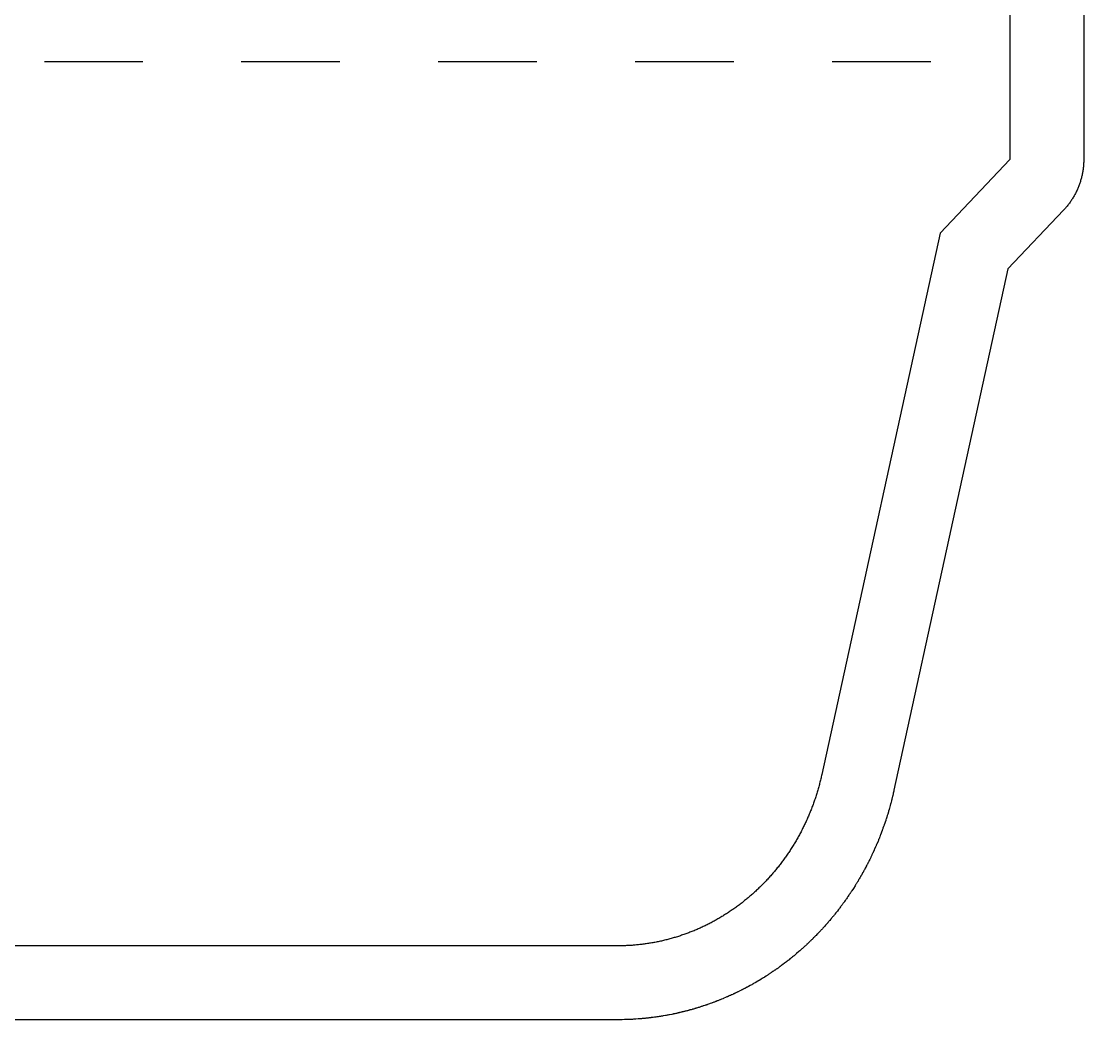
# Model space of a CAD drawing. Extents: x -9 to 1073, y -897 to 0.
# Drawn here: x 943.6 to 1073.1, y -790.4 to -668.8 of the extents above; entities that cross this region are included whole.
import ezdxf

# ---------------------------------------------------------------- set-up
doc = ezdxf.new("R2010")
doc.units = 0
doc.linetypes.add('DASHED', pattern=[24, 12, -12])
for name, color, linetype in [('BLEED', 3, 'CONTINUOUS'), ('CREASE', 5, 'DASHED'), ('CUT', 1, 'CONTINUOUS')]:
    doc.layers.add(name, color=color, linetype=linetype)

msp = doc.modelspace()

# ---------------------------------------------------------------- linework, layer by layer
at = {"layer": 'BLEED'}
for p, q in [((1073.0549, -211.1018), (1073.0549, -685.6387)), ((1073.0434, -686.0938), (1073.0369, -686.2075)), ((1073.0484, -685.98), (1073.0434, -686.0938)), ((1073.052, -685.8662), (1073.0484, -685.98)), ((1073.0542, -685.7525), (1073.052, -685.8662)), ((1073.0549, -685.6387), (1073.0542, -685.7525)), ((1072.8936, -687.3365), (1072.8713, -687.4481)), ((1072.9145, -687.2242), (1072.8936, -687.3365)), ((1072.9332, -687.1118), (1072.9145, -687.2242)), ((1072.9512, -686.9995), (1072.9332, -687.1118)), ((1072.9678, -686.8872), (1072.9512, -686.9995)), ((1072.9829, -686.7742), (1072.9678, -686.8872)), ((1072.9966, -686.6611), (1072.9829, -686.7742)), ((1073.0088, -686.5481), (1072.9966, -686.6611)), ((1073.0196, -686.4343), (1073.0088, -686.5481)), ((1073.029, -686.3213), (1073.0196, -686.4343)), ((1073.0369, -686.2075), (1073.029, -686.3213)), ((1072.535, -688.6534), (1072.4962, -688.7599)), ((1072.5725, -688.5454), (1072.535, -688.6534)), ((1072.6085, -688.4374), (1072.5725, -688.5454)), ((1072.643, -688.3294), (1072.6085, -688.4374)), ((1072.6769, -688.2206), (1072.643, -688.3294)), ((1072.7086, -688.1112), (1072.6769, -688.2206)), ((1072.7395, -688.001), (1072.7086, -688.1112)), ((1072.7683, -687.8916), (1072.7395, -688.001)), ((1072.7964, -687.7807), (1072.7683, -687.8916)), ((1072.8223, -687.6706), (1072.7964, -687.7807)), ((1072.8475, -687.559), (1072.8223, -687.6706)), ((1072.8713, -687.4481), (1072.8475, -687.559)), ((1071.9821, -689.9004), (1071.9274, -690.0005)), ((1072.0354, -689.8003), (1071.9821, -689.9004)), ((1072.0872, -689.6988), (1072.0354, -689.8003)), ((1072.1376, -689.5966), (1072.0872, -689.6988)), ((1072.1873, -689.4943), (1072.1376, -689.5966)), ((1072.2355, -689.3914), (1072.1873, -689.4943)), ((1072.2823, -689.2877), (1072.2355, -689.3914)), ((1072.3277, -689.1833), (1072.2823, -689.2877)), ((1072.3716, -689.0782), (1072.3277, -689.1833)), ((1072.4148, -688.9723), (1072.3716, -689.0782)), ((1072.4558, -688.8665), (1072.4148, -688.9723)), ((1072.4962, -688.7599), (1072.4558, -688.8665)), ((1071.1073, -691.2302), (1071.036, -691.3195)), ((1071.1771, -691.141), (1071.1073, -691.2302)), ((1071.2462, -691.0502), (1071.1771, -691.141)), ((1071.3139, -690.9588), (1071.2462, -691.0502)), ((1071.3809, -690.8666), (1071.3139, -690.9588)), ((1071.4464, -690.7738), (1071.3809, -690.8666)), ((1071.5105, -690.6794), (1071.4464, -690.7738)), ((1071.5738, -690.5851), (1071.5105, -690.6794)), ((1071.6358, -690.4894), (1071.5738, -690.5851)), ((1071.6962, -690.3929), (1071.6358, -690.4894)), ((1071.756, -690.2964), (1071.6962, -690.3929)), ((1071.8143, -690.1985), (1071.756, -690.2964)), ((1071.8712, -690.0998), (1071.8143, -690.1985)), ((1071.9274, -690.0005), (1071.8712, -690.0998)), ((1070.5903, -691.8264), (1063.8086, -698.989)), ((1070.663, -691.7494), (1070.5903, -691.8264)), ((1070.7394, -691.6651), (1070.663, -691.7494)), ((1070.815, -691.5802), (1070.7394, -691.6651)), ((1070.8898, -691.4938), (1070.815, -691.5802)), ((1070.9633, -691.4074), (1070.8898, -691.4938)), ((1071.036, -691.3195), (1070.9633, -691.4074)), ((1063.8086, -698.989), (1049.9299, -762.4793)), ((1049.9299, -762.4793), (1049.9191, -762.5282)), ((1049.6275, -763.753), (1049.5714, -763.9711)), ((1049.6333, -763.7328), (1049.6275, -763.753)), ((1049.652, -763.6594), (1049.6333, -763.7328)), ((1049.665, -763.6068), (1049.6513, -763.6594)), ((1049.6513, -763.6594), (1049.652, -763.6594)), ((1049.6858, -763.5254), (1049.665, -763.6068)), ((1049.7038, -763.4527), (1049.6858, -763.5254)), ((1049.7089, -763.4333), (1049.7038, -763.4527)), ((1049.7269, -763.3598), (1049.7089, -763.4333)), ((1049.7413, -763.2979), (1049.7269, -763.3598)), ((1049.7442, -763.2871), (1049.7413, -763.2979)), ((1049.7622, -763.2137), (1049.7442, -763.2871)), ((1049.7766, -763.1518), (1049.7622, -763.2137)), ((1049.7938, -763.079), (1049.7766, -763.1518)), ((1049.8154, -762.9862), (1049.7938, -763.079)), ((1049.8327, -762.9127), (1049.8154, -762.9862)), ((1049.8514, -762.8314), (1049.8327, -762.9127)), ((1049.9011, -762.611), (1049.8514, -762.8314)), ((1049.9191, -762.5282), (1049.9011, -762.611)), ((1049.2769, -765.0302), (1049.2538, -765.1094)), ((1049.3395, -764.8142), (1049.2769, -765.0302)), ((1049.3467, -764.7912), (1049.3395, -764.8142)), ((1049.3676, -764.7185), (1049.3467, -764.7912)), ((1049.3834, -764.6609), (1049.3676, -764.7185)), ((1049.4238, -764.5169), (1049.3834, -764.6609)), ((1049.4302, -764.4946), (1049.4238, -764.5169)), ((1049.4706, -764.3491), (1049.4302, -764.4946)), ((1049.4864, -764.2908), (1049.4706, -764.3491)), ((1049.5058, -764.2188), (1049.4864, -764.2908)), ((1049.5116, -764.1972), (1049.5058, -764.2188)), ((1049.5505, -764.0518), (1049.5116, -764.1972)), ((1049.5714, -763.9711), (1049.5505, -764.0518)), ((1048.855, -766.3716), (1048.8456, -766.3975)), ((1048.9262, -766.1578), (1048.855, -766.3716)), ((1048.9514, -766.08), (1048.9262, -766.1578)), ((1048.9975, -765.9374), (1048.9514, -766.08)), ((1049.0054, -765.9122), (1048.9975, -765.9374)), ((1049.0206, -765.8654), (1049.0054, -765.9122)), ((1049.0436, -765.7942), (1049.0206, -765.8654)), ((1049.0688, -765.715), (1049.0436, -765.7942)), ((1049.0911, -765.6437), (1049.0688, -765.715)), ((1049.0983, -765.6192), (1049.0911, -765.6437)), ((1049.1134, -765.5717), (1049.0983, -765.6192)), ((1049.1358, -765.5004), (1049.1134, -765.5717)), ((1049.1674, -765.3974), (1049.1358, -765.5004)), ((1049.2538, -765.1094), (1049.1674, -765.3974)), ((1048.3985, -767.6503), (1048.3826, -767.6921)), ((1048.4251, -767.5805), (1048.3985, -767.6503)), ((1048.464, -767.4761), (1048.4251, -767.5805)), ((1048.4798, -767.4336), (1048.464, -767.4761)), ((1048.5058, -767.3638), (1048.4798, -767.4336)), ((1048.5439, -767.2594), (1048.5058, -767.3638)), ((1048.5691, -767.1888), (1048.5439, -767.2594)), ((1048.595, -767.1182), (1048.5691, -767.1888)), ((1048.6706, -766.9066), (1048.595, -767.1182)), ((1048.6973, -766.8295), (1048.6706, -766.9066)), ((1048.7218, -766.759), (1048.6973, -766.8295)), ((1048.7311, -766.7323), (1048.7218, -766.759)), ((1048.7462, -766.6877), (1048.7311, -766.7323)), ((1048.747, -766.687), (1048.7462, -766.6877)), ((1048.7556, -766.661), (1048.747, -766.687)), ((1048.7707, -766.6171), (1048.7556, -766.661)), ((1048.7801, -766.5905), (1048.7707, -766.6171)), ((1048.8046, -766.5192), (1048.7801, -766.5905)), ((1048.8218, -766.4681), (1048.8046, -766.5192)), ((1048.8456, -766.3975), (1048.8218, -766.4681)), ((1047.8966, -768.9096), (1047.8678, -768.978)), ((1047.9096, -768.8786), (1047.8966, -768.9096)), ((1047.996, -768.6713), (1047.9096, -768.8786)), ((1048.027, -768.5971), (1047.996, -768.6713)), ((1048.055, -768.528), (1048.027, -768.5971)), ((1048.0673, -768.4978), (1048.055, -768.528)), ((1048.0831, -768.4582), (1048.0673, -768.4978)), ((1048.1112, -768.389), (1048.0831, -768.4582)), ((1048.153, -768.2846), (1048.1112, -768.389)), ((1048.1695, -768.2429), (1048.153, -768.2846)), ((1048.2084, -768.1457), (1048.1695, -768.2429)), ((1048.2631, -768.006), (1048.2084, -768.1457)), ((1048.2919, -767.9304), (1048.2631, -768.006)), ((1048.3718, -767.7209), (1048.2919, -767.9304)), ((1048.3826, -767.6921), (1048.3718, -767.7209)), ((1047.3307, -770.189), (1047.2832, -770.2906)), ((1047.3638, -770.1178), (1047.3307, -770.189)), ((1047.3948, -770.0501), (1047.3638, -770.1178)), ((1047.4085, -770.0198), (1047.3948, -770.0501)), ((1047.4265, -769.9817), (1047.4085, -770.0198)), ((1047.4574, -769.914), (1047.4265, -769.9817)), ((1047.505, -769.8089), (1047.4574, -769.914)), ((1047.528, -769.757), (1047.505, -769.8089)), ((1047.5662, -769.6728), (1047.528, -769.757)), ((1047.6871, -769.3992), (1047.5662, -769.6728)), ((1047.7188, -769.3265), (1047.6871, -769.3992)), ((1047.7483, -769.2581), (1047.7188, -769.3265)), ((1047.7613, -769.2271), (1047.7483, -769.2581)), ((1047.7778, -769.189), (1047.7613, -769.2271)), ((1047.8074, -769.1206), (1047.7778, -769.189)), ((1047.8203, -769.0896), (1047.8074, -769.1206)), ((1047.8498, -769.0205), (1047.8203, -769.0896)), ((1047.8678, -768.978), (1047.8498, -769.0205)), ((1046.6676, -771.539), (1046.6338, -771.6053)), ((1046.7022, -771.4728), (1046.6676, -771.539)), ((1046.8037, -771.2741), (1046.7022, -771.4728)), ((1046.821, -771.2388), (1046.8037, -771.2741)), ((1046.8548, -771.1718), (1046.821, -771.2388)), ((1046.9225, -771.0365), (1046.8548, -771.1718)), ((1046.9887, -770.9026), (1046.9225, -771.0365)), ((1047.0233, -770.8327), (1046.9887, -770.9026)), ((1047.0557, -770.7658), (1047.0233, -770.8327)), ((1047.1054, -770.6642), (1047.0557, -770.7658)), ((1047.1212, -770.6311), (1047.1054, -770.6642)), ((1047.1536, -770.5642), (1047.1212, -770.6311)), ((1047.2018, -770.4619), (1047.1536, -770.5642)), ((1047.2342, -770.3942), (1047.2018, -770.4619)), ((1047.2515, -770.3575), (1047.2342, -770.3942)), ((1047.2832, -770.2906), (1047.2515, -770.3575)), ((1045.9642, -772.835), (1045.9116, -772.9272)), ((1046.0009, -772.771), (1045.9642, -772.835)), ((1046.0218, -772.7335), (1046.0009, -772.771)), ((1046.0585, -772.6687), (1046.0218, -772.7335)), ((1046.1161, -772.565), (1046.0585, -772.6687)), ((1046.1319, -772.537), (1046.1161, -772.565)), ((1046.1679, -772.4722), (1046.1319, -772.537)), ((1046.1881, -772.4347), (1046.1679, -772.4722)), ((1046.2039, -772.4066), (1046.1881, -772.4347)), ((1046.2399, -772.3418), (1046.2039, -772.4066)), ((1046.2601, -772.3044), (1046.2399, -772.3418)), ((1046.2961, -772.2389), (1046.2601, -772.3044)), ((1046.3328, -772.1719), (1046.2961, -772.2389)), ((1046.4386, -771.9754), (1046.3328, -772.1719)), ((1046.4934, -771.8717), (1046.4386, -771.9754)), ((1046.5092, -771.8414), (1046.4934, -771.8717)), ((1046.5272, -771.8076), (1046.5092, -771.8414)), ((1046.5625, -771.7414), (1046.5272, -771.8076)), ((1046.6338, -771.6053), (1046.5625, -771.7414)), ((1045.1923, -774.1274), (1044.9943, -774.4406)), ((1045.2557, -774.0259), (1045.1923, -774.1274)), ((1045.2946, -773.9626), (1045.2557, -774.0259)), ((1045.2953, -773.9618), (1045.2946, -773.9626)), ((1045.3342, -773.8992), (1045.2953, -773.9618)), ((1045.373, -773.8358), (1045.3342, -773.8992)), ((1045.4112, -773.7725), (1045.373, -773.8358)), ((1045.4501, -773.7091), (1045.4112, -773.7725)), ((1045.489, -773.645), (1045.4501, -773.7091)), ((1045.5271, -773.5817), (1045.489, -773.645)), ((1045.5502, -773.5435), (1045.5271, -773.5817)), ((1045.5653, -773.5176), (1045.5502, -773.5435)), ((1045.6034, -773.4542), (1045.5653, -773.5176)), ((1045.6265, -773.4161), (1045.6034, -773.4542)), ((1045.6646, -773.352), (1045.6265, -773.4161)), ((1045.7028, -773.2872), (1045.6646, -773.352)), ((1045.7777, -773.159), (1045.7028, -773.2872)), ((1045.7993, -773.1209), (1045.7777, -773.159)), ((1045.8151, -773.0942), (1045.7993, -773.1209)), ((1045.8526, -773.0302), (1045.8151, -773.0942)), ((1045.9116, -772.9272), (1045.8526, -773.0302)), ((1044.3708, -775.3824), (1044.3283, -775.4436)), ((1044.4522, -775.2629), (1044.3708, -775.3824)), ((1044.4932, -775.2017), (1044.4522, -775.2629)), ((1044.5213, -775.1592), (1044.4925, -775.2017)), ((1044.4925, -775.2017), (1044.4932, -775.2017)), ((1044.535, -775.1398), (1044.5213, -775.1592)), ((1044.576, -775.0786), (1044.535, -775.1398)), ((1044.6041, -775.0361), (1044.5753, -775.0786)), ((1044.5753, -775.0786), (1044.576, -775.0786)), ((1044.6444, -774.9763), (1044.6041, -775.0361)), ((1044.6854, -774.9144), (1044.6444, -774.9763)), ((1044.7258, -774.8532), (1044.6854, -774.9144)), ((1044.7661, -774.7913), (1044.7258, -774.8532)), ((1044.7668, -774.7906), (1044.7661, -774.7913)), ((1044.8071, -774.7294), (1044.7668, -774.7906)), ((1044.8878, -774.6055), (1044.8071, -774.7294)), ((1044.9137, -774.5659), (1044.8878, -774.6055)), ((1044.9943, -774.4406), (1044.9137, -774.5659)), ((1043.4204, -776.7029), (1043.3362, -776.8145)), ((1043.4226, -776.7), (1043.4204, -776.7029)), ((1043.4672, -776.641), (1043.4226, -776.7)), ((1043.509, -776.5848), (1043.4672, -776.641)), ((1043.5111, -776.5819), (1043.509, -776.5848)), ((1043.5558, -776.5229), (1043.5111, -776.5819)), ((1043.6285, -776.425), (1043.5558, -776.5229)), ((1043.6724, -776.3652), (1043.6285, -776.425)), ((1043.7142, -776.3076), (1043.6724, -776.3652)), ((1043.7156, -776.3054), (1043.7142, -776.3076)), ((1043.7595, -776.2457), (1043.7156, -776.3054)), ((1043.8013, -776.1881), (1043.7595, -776.2457)), ((1043.8877, -776.0686), (1043.8013, -776.1881)), ((1043.9179, -776.0268), (1043.8877, -776.0686)), ((1044.0043, -775.9058), (1043.9179, -776.0268)), ((1044.0173, -775.8878), (1044.0043, -775.9058)), ((1044.0518, -775.8403), (1044.0173, -775.8878)), ((1044.1174, -775.7474), (1044.0518, -775.8403)), ((1044.131, -775.7273), (1044.1174, -775.7474)), ((1044.216, -775.6063), (1044.131, -775.7273)), ((1044.2851, -775.5055), (1044.216, -775.6063)), ((1044.2988, -775.4854), (1044.2851, -775.5055)), ((1044.3276, -775.4436), (1044.2988, -775.4854)), ((1044.3283, -775.4436), (1044.3276, -775.4436)), ((1042.4153, -777.9744), (1042.3685, -778.0313)), ((1042.4196, -777.9694), (1042.4153, -777.9744)), ((1042.4628, -777.9175), (1042.4196, -777.9694)), ((1042.5096, -777.8606), (1042.4628, -777.9175)), ((1042.5528, -777.8081), (1042.5096, -777.8606)), ((1042.5989, -777.7512), (1042.5528, -777.8081)), ((1042.6025, -777.7469), (1042.5989, -777.7512)), ((1042.637, -777.7037), (1042.6025, -777.7469)), ((1042.6838, -777.6461), (1042.637, -777.7037)), ((1042.727, -777.5935), (1042.6838, -777.6461)), ((1042.8653, -777.4207), (1042.727, -777.5935)), ((1042.9416, -777.3235), (1042.8653, -777.4207)), ((1042.9531, -777.3091), (1042.9416, -777.3235)), ((1042.9567, -777.3048), (1042.9531, -777.3091)), ((1043.033, -777.2076), (1042.9567, -777.3048)), ((1043.1691, -777.0326), (1043.033, -777.2076)), ((1043.244, -776.9354), (1043.1691, -777.0326)), ((1043.2562, -776.9189), (1043.244, -776.9354)), ((1043.2584, -776.9167), (1043.2562, -776.9189)), ((1043.2908, -776.8735), (1043.2584, -776.9167)), ((1043.3362, -776.8145), (1043.2908, -776.8735)), ((1041.2575, -779.3042), (1041.2172, -779.3482)), ((1041.3072, -779.2495), (1041.2575, -779.3042)), ((1041.3166, -779.2394), (1041.3072, -779.2495)), ((1041.4008, -779.1473), (1041.3166, -779.2394)), ((1041.4498, -779.0926), (1041.4008, -779.1473)), ((1041.4555, -779.0861), (1041.4498, -779.0926)), ((1041.4994, -779.0378), (1041.4555, -779.0861)), ((1041.5974, -778.9284), (1041.4994, -779.0378)), ((1041.6794, -778.8348), (1041.5974, -778.9284)), ((1041.7277, -778.7794), (1041.6794, -778.8348)), ((1041.7327, -778.7736), (1041.7277, -778.7794)), ((1041.7385, -778.7678), (1041.7327, -778.7736)), ((1041.7867, -778.7131), (1041.7385, -778.7678)), ((1041.8623, -778.626), (1041.7867, -778.7131)), ((1041.8731, -778.613), (1041.8623, -778.626)), ((1041.9696, -778.5022), (1041.8731, -778.613)), ((1042.007, -778.459), (1041.9696, -778.5022)), ((1042.0553, -778.4028), (1042.007, -778.459)), ((1042.0985, -778.3517), (1042.0553, -778.4028)), ((1042.1935, -778.2394), (1042.0985, -778.3517)), ((1042.2302, -778.1962), (1042.1935, -778.2394)), ((1042.2778, -778.1393), (1042.2302, -778.1962)), ((1042.2886, -778.1263), (1042.2778, -778.1393)), ((1042.3685, -778.0313), (1042.2886, -778.1263)), ((1040.04, -780.5693), (1039.9507, -780.6571)), ((1040.0573, -780.552), (1040.04, -780.5693)), ((1040.1444, -780.4663), (1040.0573, -780.552)), ((1040.2402, -780.3706), (1040.1444, -780.4663)), ((1040.292, -780.318), (1040.2402, -780.3706)), ((1040.2999, -780.3101), (1040.292, -780.318)), ((1040.3878, -780.2208), (1040.2999, -780.3101)), ((1040.4389, -780.1682), (1040.3878, -780.2208)), ((1040.4461, -780.161), (1040.4389, -780.1682)), ((1040.5325, -780.0725), (1040.4461, -780.161)), ((1040.5411, -780.0631), (1040.5325, -780.0725)), ((1040.6434, -779.958), (1040.5411, -780.0631)), ((1040.6858, -779.9141), (1040.6434, -779.958)), ((1040.737, -779.8608), (1040.6858, -779.9141)), ((1040.7809, -779.8147), (1040.737, -779.8608)), ((1040.9321, -779.6549), (1040.7809, -779.8147)), ((1040.9731, -779.611), (1040.9321, -779.6549)), ((1041.0235, -779.557), (1040.9731, -779.611)), ((1041.0264, -779.5541), (1041.0235, -779.557)), ((1041.0732, -779.5037), (1041.0264, -779.5541)), ((1041.1236, -779.4497), (1041.0732, -779.5037)), ((1041.1675, -779.4022), (1041.1236, -779.4497)), ((1041.2172, -779.3482), (1041.1675, -779.4022)), ((1038.6655, -781.8574), (1038.5561, -781.9538)), ((1038.7152, -781.8134), (1038.6655, -781.8574)), ((1038.7699, -781.7645), (1038.7152, -781.8134)), ((1038.8138, -781.7242), (1038.7699, -781.7645)), ((1038.8239, -781.7155), (1038.8138, -781.7242)), ((1038.8786, -781.6666), (1038.8239, -781.7155)), ((1038.9226, -781.6262), (1038.8786, -781.6666)), ((1038.9766, -781.5773), (1038.9226, -781.6262)), ((1039.0248, -781.5334), (1038.9766, -781.5773)), ((1039.0788, -781.4837), (1039.0248, -781.5334)), ((1039.0846, -781.4786), (1039.0788, -781.4837)), ((1039.1328, -781.4347), (1039.0846, -781.4786)), ((1039.1868, -781.385), (1039.1328, -781.4347)), ((1039.2782, -781.3001), (1039.1868, -781.385)), ((1039.3315, -781.2497), (1039.2782, -781.3001)), ((1039.338, -781.2439), (1039.3315, -781.2497)), ((1039.3474, -781.2353), (1039.338, -781.2439)), ((1039.4388, -781.1503), (1039.3474, -781.2353)), ((1039.4921, -781.0999), (1039.4388, -781.1503)), ((1039.5367, -781.0574), (1039.4921, -781.0999)), ((1039.5893, -781.007), (1039.5367, -781.0574)), ((1039.5907, -781.0056), (1039.5893, -781.007)), ((1039.6426, -780.9559), (1039.5907, -781.0056)), ((1039.6951, -780.9055), (1039.6426, -780.9559)), ((1039.7405, -780.8616), (1039.6951, -780.9055)), ((1039.7491, -780.853), (1039.7405, -780.8616)), ((1039.8024, -780.8018), (1039.7491, -780.853)), ((1039.891, -780.7154), (1039.8024, -780.8018)), ((1039.8982, -780.7082), (1039.891, -780.7154)), ((1039.9507, -780.6571), (1039.8982, -780.7082)), ((1037.0722, -783.1879), (1037.0362, -783.2167)), ((1037.1506, -783.1267), (1037.0722, -783.1879)), ((1037.2644, -783.036), (1037.1506, -783.1267)), ((1037.2788, -783.0245), (1037.2644, -783.036)), ((1037.3306, -782.9834), (1037.2788, -783.0245)), ((1037.4192, -782.9114), (1037.3306, -782.9834)), ((1037.4322, -782.9014), (1037.4192, -782.9114)), ((1037.5459, -782.8092), (1037.4322, -782.9014)), ((1037.5891, -782.7732), (1037.5459, -782.8092)), ((1037.7014, -782.681), (1037.5891, -782.7732)), ((1037.754, -782.6378), (1037.7014, -782.681)), ((1037.9786, -782.4506), (1037.754, -782.6378)), ((1038.0744, -782.37), (1037.9786, -782.4506)), ((1038.3516, -782.1324), (1038.0744, -782.37)), ((1038.4459, -782.0503), (1038.3516, -782.1324)), ((1038.5006, -782.0021), (1038.4459, -782.0503)), ((1038.5122, -781.992), (1038.5006, -782.0021)), ((1038.5561, -781.9538), (1038.5122, -781.992)), ((1035.3463, -784.4602), (1035.2866, -784.5012)), ((1035.4068, -784.4184), (1035.3463, -784.4602)), ((1035.4486, -784.3896), (1035.4068, -784.4184)), ((1035.5076, -784.3486), (1035.4486, -784.3896)), ((1035.5256, -784.3356), (1035.5076, -784.3486)), ((1035.5854, -784.2938), (1035.5256, -784.3356)), ((1035.6444, -784.2521), (1035.5854, -784.2938)), ((1035.6869, -784.2218), (1035.6444, -784.2521)), ((1035.7459, -784.1801), (1035.6869, -784.2218)), ((1035.8057, -784.1383), (1035.7459, -784.1801)), ((1035.9828, -784.0109), (1035.8057, -784.1383)), ((1036.0404, -783.9684), (1035.9828, -784.0109)), ((1036.0843, -783.9367), (1036.0404, -783.9684)), ((1036.1426, -783.8942), (1036.0843, -783.9367)), ((1036.2002, -783.851), (1036.1426, -783.8942)), ((1036.2161, -783.8395), (1036.2002, -783.851)), ((1036.2751, -783.7963), (1036.2161, -783.8395)), ((1036.3752, -783.7222), (1036.2751, -783.7963)), ((1036.4335, -783.6782), (1036.3752, -783.7222)), ((1036.4342, -783.6775), (1036.4335, -783.6782)), ((1036.5343, -783.6026), (1036.4342, -783.6775)), ((1036.5494, -783.5911), (1036.5343, -783.6026)), ((1036.6078, -783.5472), (1036.5494, -783.5911)), ((1036.7064, -783.4716), (1036.6078, -783.5472)), ((1036.7237, -783.4586), (1036.7064, -783.4716)), ((1036.8223, -783.383), (1036.7237, -783.4586)), ((1036.9375, -783.2938), (1036.8223, -783.383)), ((1037.0362, -783.2167), (1036.9375, -783.2938)), ((1033.2756, -785.7821), (1033.0877, -785.8922)), ((1033.3152, -785.759), (1033.2756, -785.7821)), ((1033.3771, -785.7223), (1033.3152, -785.759)), ((1033.4002, -785.7086), (1033.3771, -785.7223)), ((1033.506, -785.646), (1033.4002, -785.7086)), ((1033.6918, -785.5337), (1033.506, -785.646)), ((1033.7566, -785.4934), (1033.6918, -785.5337)), ((1033.8804, -785.417), (1033.7566, -785.4934)), ((1033.9207, -785.3926), (1033.8804, -785.417)), ((1033.9819, -785.3544), (1033.9207, -785.3926)), ((1034.0035, -785.3407), (1033.9819, -785.3544)), ((1034.0438, -785.3162), (1034.0035, -785.3407)), ((1034.105, -785.2781), (1034.0438, -785.3162)), ((1034.1691, -785.2378), (1034.105, -785.2781)), ((1034.3527, -785.1211), (1034.1691, -785.2378)), ((1034.4161, -785.0808), (1034.3527, -785.1211)), ((1034.4773, -785.0412), (1034.4161, -785.0808)), ((1034.5176, -785.0146), (1034.4773, -785.0412)), ((1034.5378, -785.0016), (1034.5176, -785.0146)), ((1034.599, -784.962), (1034.5378, -785.0016)), ((1034.6393, -784.9354), (1034.599, -784.962)), ((1034.6998, -784.8958), (1034.6393, -784.9354)), ((1034.7624, -784.8547), (1034.6998, -784.8958)), ((1034.8229, -784.8144), (1034.7624, -784.8547)), ((1034.8834, -784.7748), (1034.8229, -784.8144)), ((1034.9438, -784.7345), (1034.8834, -784.7748)), ((1035.0036, -784.6934), (1034.9438, -784.7345)), ((1035.0641, -784.6531), (1035.0036, -784.6934)), ((1035.1663, -784.5833), (1035.0641, -784.6531)), ((1035.185, -784.5703), (1035.1663, -784.5833)), ((1035.2455, -784.5293), (1035.185, -784.5703)), ((1035.2866, -784.5012), (1035.2455, -784.5293)), ((1030.8946, -787.0608), (1030.8218, -787.0961)), ((1030.9594, -787.0291), (1030.8946, -787.0608)), ((1031.0242, -786.9967), (1030.9594, -787.0291)), ((1031.089, -786.965), (1031.0242, -786.9967)), ((1031.2618, -786.8786), (1031.089, -786.965)), ((1031.3258, -786.8462), (1031.2618, -786.8786)), ((1031.3906, -786.8138), (1031.3258, -786.8462)), ((1031.4547, -786.7814), (1031.3906, -786.8138)), ((1031.49, -786.7634), (1031.4547, -786.7814)), ((1031.5548, -786.7303), (1031.49, -786.7634)), ((1031.5908, -786.7116), (1031.5548, -786.7303)), ((1031.6549, -786.6785), (1031.5908, -786.7116)), ((1031.7254, -786.6418), (1031.6549, -786.6785)), ((1031.7564, -786.6252), (1031.7254, -786.6418)), ((1031.8198, -786.5928), (1031.7564, -786.6259)), ((1031.7564, -786.6259), (1031.7564, -786.6252)), ((1031.8529, -786.5748), (1031.8198, -786.5928)), ((1031.981, -786.5071), (1031.8529, -786.5748)), ((1032.0185, -786.4877), (1031.981, -786.5071)), ((1032.0818, -786.4538), (1032.0185, -786.4877)), ((1032.1142, -786.4366), (1032.0818, -786.4538)), ((1032.1783, -786.402), (1032.1142, -786.4366)), ((1032.2158, -786.3818), (1032.1783, -786.402)), ((1032.4058, -786.2782), (1032.2158, -786.3818)), ((1032.4742, -786.24), (1032.4058, -786.2782)), ((1032.601, -786.1694), (1032.4742, -786.24)), ((1032.6391, -786.1478), (1032.601, -786.1694)), ((1032.7018, -786.1126), (1032.6391, -786.1478)), ((1032.7313, -786.096), (1032.7018, -786.1126)), ((1032.7946, -786.06), (1032.7313, -786.096)), ((1032.8278, -786.0413), (1032.7946, -786.06)), ((1032.8962, -786.0031), (1032.8278, -786.0413)), ((1033.0214, -785.9311), (1032.8962, -786.0031)), ((1033.0877, -785.8922), (1033.0214, -785.9311)), ((1027.8418, -788.3647), (1027.7935, -788.3827)), ((1027.8871, -788.3482), (1027.8418, -788.3647)), ((1027.9685, -788.3179), (1027.8871, -788.3482)), ((1028.0628, -788.2819), (1027.9685, -788.3179)), ((1028.1298, -788.2567), (1028.0628, -788.2819)), ((1028.1787, -788.238), (1028.1298, -788.2567)), ((1028.2464, -788.2121), (1028.1787, -788.238)), ((1028.2759, -788.2006), (1028.2464, -788.2121)), ((1028.4098, -788.1487), (1028.2759, -788.2006)), ((1028.4883, -788.1185), (1028.4098, -788.1487)), ((1028.6222, -788.0652), (1028.4883, -788.1185)), ((1028.6532, -788.0522), (1028.6222, -788.0652)), ((1028.7194, -788.0256), (1028.6532, -788.0522)), ((1028.7554, -788.0112), (1028.7194, -788.0256)), ((1028.8224, -787.9846), (1028.7554, -788.0112)), ((1028.9311, -787.9399), (1028.8224, -787.9846)), ((1029.0636, -787.8852), (1028.9311, -787.9399)), ((1029.1752, -787.8384), (1029.0636, -787.8852)), ((1029.2076, -787.8254), (1029.1752, -787.8384)), ((1029.4063, -787.7412), (1029.2076, -787.8254)), ((1029.4819, -787.7081), (1029.4063, -787.7412)), ((1029.5813, -787.6649), (1029.4819, -787.7081)), ((1029.6468, -787.6361), (1029.5813, -787.6649)), ((1029.7462, -787.5929), (1029.6468, -787.6361)), ((1029.8549, -787.5454), (1029.7462, -787.5929)), ((1029.9521, -787.5014), (1029.8549, -787.5454)), ((1030.0183, -787.4719), (1029.9521, -787.5014)), ((1030.1177, -787.4266), (1030.0183, -787.4719)), ((1030.1832, -787.397), (1030.1177, -787.4266)), ((1030.2919, -787.3466), (1030.1832, -787.397)), ((1030.3567, -787.3164), (1030.2919, -787.3466)), ((1030.3956, -787.2984), (1030.3567, -787.3164)), ((1030.4611, -787.2674), (1030.3956, -787.2984)), ((1030.5619, -787.2206), (1030.4611, -787.2674)), ((1030.6267, -787.1897), (1030.5619, -787.2206)), ((1030.657, -787.1753), (1030.6267, -787.1897)), ((1030.765, -787.1234), (1030.657, -787.1753)), ((1030.7815, -787.1155), (1030.765, -787.1234)), ((1030.8218, -787.0961), (1030.7815, -787.1155)), ((1023.4289, -789.6614), (1023.3619, -789.6766)), ((1023.4325, -789.6607), (1023.4289, -789.6614)), ((1023.5023, -789.6456), (1023.4325, -789.6607)), ((1023.5887, -789.6262), (1023.5023, -789.6456)), ((1023.6586, -789.6103), (1023.5887, -789.6262)), ((1023.7442, -789.5909), (1023.6586, -789.6103)), ((1023.8141, -789.5743), (1023.7442, -789.5909)), ((1023.817, -789.5736), (1023.8141, -789.5743)), ((1023.8832, -789.5585), (1023.817, -789.5736)), ((1024.0229, -789.5254), (1023.8832, -789.5585)), ((1024.1078, -789.5045), (1024.0229, -789.5254)), ((1024.1374, -789.4973), (1024.1078, -789.5045)), ((1024.182, -789.4865), (1024.1374, -789.4973)), ((1024.2468, -789.4706), (1024.182, -789.4865)), ((1024.3166, -789.4534), (1024.2468, -789.4706)), ((1024.4232, -789.4267), (1024.3166, -789.4534)), ((1024.475, -789.413), (1024.4232, -789.4267)), ((1024.5622, -789.3914), (1024.475, -789.413)), ((1024.7004, -789.3554), (1024.5622, -789.3914)), ((1024.7623, -789.3389), (1024.7004, -789.3554)), ((1024.7702, -789.3367), (1024.7623, -789.3389)), ((1024.8394, -789.3187), (1024.7702, -789.3367)), ((1024.9243, -789.2957), (1024.8394, -789.3187)), ((1024.9934, -789.277), (1024.9243, -789.2957)), ((1025.077, -789.2539), (1024.9934, -789.277)), ((1025.1058, -789.246), (1025.077, -789.2539)), ((1025.1317, -789.2388), (1025.1058, -789.246)), ((1025.2152, -789.2158), (1025.1317, -789.2388)), ((1025.3534, -789.1769), (1025.2152, -789.2158)), ((1025.3772, -789.1704), (1025.3534, -789.1769)), ((1025.4456, -789.151), (1025.3772, -789.1704)), ((1025.5054, -789.1337), (1025.4456, -789.151)), ((1025.6436, -789.0934), (1025.5054, -789.1337)), ((1025.6681, -789.0862), (1025.6436, -789.0934)), ((1025.7365, -789.066), (1025.6681, -789.0862)), ((1025.7948, -789.0487), (1025.7365, -789.066)), ((1025.8639, -789.0278), (1025.7948, -789.0487)), ((1025.8891, -789.0199), (1025.8639, -789.0278)), ((1026.0007, -788.9861), (1025.8891, -789.0199)), ((1026.0698, -788.9652), (1026.0007, -788.9861)), ((1026.1771, -788.9321), (1026.0698, -788.9652)), ((1026.4507, -788.8457), (1026.1771, -788.9321)), ((1026.5328, -788.819), (1026.4507, -788.8457)), ((1026.6012, -788.7967), (1026.5328, -788.819)), ((1026.6278, -788.7881), (1026.6012, -788.7967)), ((1026.6955, -788.7658), (1026.6278, -788.7881)), ((1026.8856, -788.7024), (1026.6955, -788.7658)), ((1026.954, -788.6794), (1026.8856, -788.7024)), ((1026.9814, -788.67), (1026.954, -788.6794)), ((1027.049, -788.647), (1026.9814, -788.67)), ((1027.1023, -788.629), (1027.049, -788.647)), ((1027.1707, -788.6052), (1027.1023, -788.629)), ((1027.1988, -788.5951), (1027.1707, -788.6052)), ((1027.4695, -788.5001), (1027.1988, -788.5951)), ((1027.5494, -788.472), (1027.4695, -788.5001)), ((1027.6848, -788.423), (1027.5494, -788.472)), ((1027.7935, -788.3827), (1027.6848, -788.423)), ((1016.28, -790.4412), (908.1497, -790.4412)), ((1016.3707, -790.4405), (1016.28, -790.4412)), ((1016.4226, -790.4405), (1016.3707, -790.4405)), ((1016.5133, -790.4398), (1016.4226, -790.4405)), ((1016.7271, -790.4376), (1016.5133, -790.4398)), ((1016.8186, -790.4362), (1016.7271, -790.4376)), ((1017.1037, -790.4304), (1016.8186, -790.4362)), ((1017.1922, -790.4282), (1017.1037, -790.4304)), ((1017.2642, -790.4261), (1017.1922, -790.4282)), ((1017.2671, -790.4261), (1017.2642, -790.4261)), ((1017.4097, -790.4218), (1017.2671, -790.4261)), ((1017.5004, -790.4189), (1017.4097, -790.4218)), ((1017.7142, -790.4102), (1017.5004, -790.4189)), ((1017.805, -790.4059), (1017.7142, -790.4102)), ((1017.8762, -790.4023), (1017.805, -790.4059)), ((1017.9432, -790.3987), (1017.8762, -790.4023)), ((1017.9482, -790.3987), (1017.9432, -790.3987)), ((1018.0908, -790.3915), (1017.9482, -790.3987)), ((1018.1808, -790.3865), (1018.0908, -790.3915)), ((1018.3946, -790.3735), (1018.1808, -790.3865)), ((1018.4854, -790.3678), (1018.3946, -790.3735)), ((1018.7705, -790.3476), (1018.4854, -790.3678)), ((1018.8605, -790.3404), (1018.7705, -790.3476)), ((1019.003, -790.3289), (1018.8605, -790.3404)), ((1019.101, -790.321), (1019.003, -790.3289)), ((1019.1694, -790.3145), (1019.101, -790.321)), ((1019.2349, -790.3094), (1019.1694, -790.3145)), ((1019.3774, -790.2965), (1019.2349, -790.3094)), ((1019.4667, -790.2878), (1019.3774, -790.2965)), ((1019.6093, -790.2734), (1019.4667, -790.2878)), ((1019.6186, -790.272), (1019.6093, -790.2734)), ((1019.6798, -790.2655), (1019.6186, -790.272)), ((1019.7511, -790.259), (1019.6798, -790.2662)), ((1019.6798, -790.2662), (1019.6798, -790.2655)), ((1019.8404, -790.2497), (1019.7511, -790.259)), ((1019.9117, -790.2418), (1019.8404, -790.2497)), ((1019.9218, -790.2403), (1019.9117, -790.2418)), ((1019.9822, -790.2338), (1019.9218, -790.2403)), ((1020.0535, -790.2259), (1019.9822, -790.2338)), ((1020.1428, -790.2151), (1020.0535, -790.2259)), ((1020.2141, -790.2065), (1020.1428, -790.2151)), ((1020.2249, -790.205), (1020.2141, -790.2065)), ((1020.2846, -790.1978), (1020.2249, -790.205)), ((1020.3559, -790.1892), (1020.2846, -790.1978)), ((1020.3667, -790.1878), (1020.3559, -790.1892)), ((1020.4373, -790.1791), (1020.3667, -790.1878)), ((1020.515, -790.1698), (1020.4373, -790.1791)), ((1020.5863, -790.1604), (1020.515, -790.1698)), ((1020.5986, -790.1582), (1020.5863, -790.1604)), ((1020.7397, -790.1395), (1020.5986, -790.1582)), ((1020.816, -790.1294), (1020.7397, -790.1395)), ((1020.8873, -790.1194), (1020.816, -790.1294)), ((1020.9002, -790.1172), (1020.8873, -790.1194)), ((1021.0284, -790.0992), (1020.9002, -790.1172)), ((1021.0997, -790.0891), (1021.0284, -790.0992)), ((1021.2012, -790.074), (1021.0997, -790.0891)), ((1021.3423, -790.0524), (1021.2012, -790.074)), ((1021.4309, -790.0387), (1021.3423, -790.0524)), ((1021.4971, -790.0279), (1021.4309, -790.0387)), ((1021.572, -790.0164), (1021.4971, -790.0279)), ((1021.7131, -789.9934), (1021.572, -790.0164)), ((1021.801, -789.9782), (1021.7131, -789.9934)), ((1022.0832, -789.9293), (1021.801, -789.9782)), ((1022.171, -789.9134), (1022.0832, -789.9293)), ((1022.3122, -789.8875), (1022.171, -789.9134)), ((1022.3287, -789.8846), (1022.3122, -789.8875)), ((1022.3986, -789.8717), (1022.3287, -789.8846)), ((1022.485, -789.8551), (1022.3986, -789.8717)), ((1022.5231, -789.8479), (1022.485, -789.8551)), ((1022.603, -789.8328), (1022.5231, -789.8479)), ((1022.855, -789.7824), (1022.603, -789.8328)), ((1022.9774, -789.7572), (1022.855, -789.7824)), ((1023.048, -789.7435), (1022.9774, -789.7579)), ((1022.9774, -789.7579), (1022.9774, -789.7572)), ((1023.0653, -789.7392), (1023.048, -789.7435)), ((1023.1351, -789.7248), (1023.0653, -789.7392)), ((1023.2222, -789.7068), (1023.1351, -789.7248)), ((1023.3619, -789.6766), (1023.2222, -789.7068))]:
    msp.add_line(p, q, dxfattribs=at)
at = {"layer": 'CREASE'}
msp.add_line((898.4134, -673.7244), (1064.0551, -673.7244), dxfattribs=at)
at = {"layer": 'CUT'}
for p, q in [((1064.0549, -211.1018), (1064.0549, -685.6387)), ((1064.0549, -685.6387), (1055.551, -694.62)), ((1064.0549, -685.6387), (1064.0549, -685.6387)), ((1055.551, -694.62), (1041.1373, -760.5576)), ((1055.551, -694.62), (1055.551, -694.62)), ((1041.0115, -761.1079), (1040.9783, -761.2449)), ((1041.0441, -760.9706), (1041.0115, -761.1079)), ((1041.0759, -760.8331), (1041.0441, -760.9706)), ((1041.1069, -760.6955), (1041.0759, -760.8331)), ((1041.1373, -760.5576), (1041.1069, -760.6955)), ((1041.1373, -760.5576), (1041.1373, -760.5576)), ((1040.6492, -762.4693), (1040.6092, -762.6044)), ((1040.6885, -762.3341), (1040.6492, -762.4693)), ((1040.7271, -762.1987), (1040.6885, -762.3341)), ((1040.7651, -762.063), (1040.7271, -762.1987)), ((1040.8023, -761.9272), (1040.7651, -762.063)), ((1040.8387, -761.7911), (1040.8023, -761.9272)), ((1040.8745, -761.6549), (1040.8387, -761.7911)), ((1040.9098, -761.5184), (1040.8745, -761.6549)), ((1040.8745, -761.6549), (1040.8745, -761.6549)), ((1040.9444, -761.3818), (1040.9098, -761.5184)), ((1040.9783, -761.2449), (1040.9444, -761.3818)), ((1040.2654, -763.6762), (1040.2193, -763.8091)), ((1040.3107, -763.543), (1040.2654, -763.6762)), ((1040.3553, -763.4097), (1040.3107, -763.543)), ((1040.3993, -763.276), (1040.3553, -763.4097)), ((1040.4426, -763.1422), (1040.3993, -763.276)), ((1040.4852, -763.0081), (1040.4426, -763.1422)), ((1040.5271, -762.8738), (1040.4852, -763.0081)), ((1040.5685, -762.7392), (1040.5271, -762.8738)), ((1040.6092, -762.6044), (1040.5685, -762.7392)), ((1040.5685, -762.7392), (1040.5685, -762.7392)), ((1039.7764, -764.9928), (1039.7238, -765.1228)), ((1039.8283, -764.8625), (1039.7764, -764.9928)), ((1039.8796, -764.7317), (1039.8283, -764.8625)), ((1039.8283, -764.8625), (1039.8283, -764.8625)), ((1039.9301, -764.6006), (1039.8796, -764.7317)), ((1039.98, -764.4693), (1039.9301, -764.6006)), ((1040.0292, -764.3377), (1039.98, -764.4693)), ((1040.0777, -764.2059), (1040.0292, -764.3377)), ((1040.1256, -764.0738), (1040.0777, -764.2059)), ((1040.1728, -763.9416), (1040.1256, -764.0738)), ((1040.2193, -763.8091), (1040.1728, -763.9416)), ((1040.2193, -763.8091), (1040.2193, -763.8091)), ((1039.2224, -766.2804), (1039.1635, -766.4074)), ((1039.2806, -766.1529), (1039.2224, -766.2804)), ((1039.3381, -766.0252), (1039.2806, -766.1529)), ((1039.3949, -765.8971), (1039.3381, -766.0252)), ((1039.4513, -765.7687), (1039.3949, -765.8971)), ((1039.3949, -765.8971), (1039.3949, -765.8971)), ((1039.5071, -765.6401), (1039.4513, -765.7687)), ((1039.5622, -765.5112), (1039.5071, -765.6401)), ((1039.6167, -765.382), (1039.5622, -765.5112)), ((1039.6706, -765.2525), (1039.6167, -765.382)), ((1039.7238, -765.1228), (1039.6706, -765.2525)), ((1038.5405, -767.6589), (1038.4748, -767.7822)), ((1038.6056, -767.5354), (1038.5405, -767.6589)), ((1038.67, -767.4115), (1038.6056, -767.5354)), ((1038.7338, -767.2872), (1038.67, -767.4115)), ((1038.7971, -767.1626), (1038.7338, -767.2872)), ((1038.8597, -767.0377), (1038.7971, -767.1626)), ((1038.9218, -766.9123), (1038.8597, -767.0377)), ((1038.9831, -766.7866), (1038.9218, -766.9123)), ((1038.9218, -766.9123), (1038.9218, -766.9123)), ((1039.0438, -766.6605), (1038.9831, -766.7866)), ((1039.104, -766.5342), (1039.0438, -766.6605)), ((1039.1635, -766.4074), (1039.104, -766.5342)), ((1037.8555, -768.8743), (1037.7837, -768.9937)), ((1037.9268, -768.7545), (1037.8555, -768.8743)), ((1037.8555, -768.8743), (1037.8555, -768.8743)), ((1037.9974, -768.6343), (1037.9268, -768.7545)), ((1038.0674, -768.5137), (1037.9974, -768.6343)), ((1038.1369, -768.3927), (1038.0674, -768.5137)), ((1038.2057, -768.2714), (1038.1369, -768.3927)), ((1038.2739, -768.1497), (1038.2057, -768.2714)), ((1038.3415, -768.0276), (1038.2739, -768.1497)), ((1038.4085, -767.9052), (1038.3415, -768.0276)), ((1038.4748, -767.7822), (1038.4085, -767.9052)), ((1038.4085, -767.9052), (1038.4085, -767.9052)), ((1037.034, -770.1655), (1036.9558, -770.2804)), ((1037.1116, -770.0502), (1037.034, -770.1655)), ((1037.1887, -769.9344), (1037.1116, -770.0502)), ((1037.2651, -769.8182), (1037.1887, -769.9344)), ((1037.341, -769.7017), (1037.2651, -769.8182)), ((1037.2651, -769.8182), (1037.2651, -769.8182)), ((1037.4162, -769.5847), (1037.341, -769.7017)), ((1037.4908, -769.4673), (1037.4162, -769.5847)), ((1037.5649, -769.3495), (1037.4908, -769.4673)), ((1037.6384, -769.2313), (1037.5649, -769.3495)), ((1037.7113, -769.1127), (1037.6384, -769.2313)), ((1037.7837, -768.9937), (1037.7113, -769.1127)), ((1036.0589, -771.5144), (1035.9742, -771.624)), ((1036.1432, -771.4045), (1036.0589, -771.5144)), ((1036.2269, -771.2941), (1036.1432, -771.4045)), ((1036.31, -771.1833), (1036.2269, -771.2941)), ((1036.3927, -771.072), (1036.31, -771.1833)), ((1036.4747, -770.9603), (1036.3927, -771.072)), ((1036.5563, -770.8481), (1036.4747, -770.9603)), ((1036.6373, -770.7355), (1036.5563, -770.8481)), ((1036.7177, -770.6224), (1036.6373, -770.7355)), ((1036.6373, -770.7355), (1036.6373, -770.7355)), ((1036.7976, -770.5089), (1036.7177, -770.6224)), ((1036.877, -770.3949), (1036.7976, -770.5089)), ((1036.9558, -770.2804), (1036.877, -770.3949)), ((1035.0053, -772.796), (1034.914, -772.8996)), ((1035.096, -772.6919), (1035.0053, -772.796)), ((1035.1861, -772.5873), (1035.096, -772.6919)), ((1035.2758, -772.4822), (1035.1861, -772.5873)), ((1035.3649, -772.3767), (1035.2758, -772.4822)), ((1035.2758, -772.4822), (1035.2758, -772.4822)), ((1035.4534, -772.2706), (1035.3649, -772.3767)), ((1035.5415, -772.164), (1035.4534, -772.2706)), ((1035.629, -772.0569), (1035.5415, -772.164)), ((1035.716, -771.9493), (1035.629, -772.0569)), ((1035.8026, -771.8413), (1035.716, -771.9493)), ((1035.8886, -771.7329), (1035.8026, -771.8413)), ((1035.9742, -771.624), (1035.8886, -771.7329)), ((1035.9742, -771.624), (1035.9742, -771.624)), ((1033.7803, -774.1022), (1033.6826, -774.1989)), ((1033.8775, -774.0048), (1033.7803, -774.1022)), ((1033.7803, -774.1022), (1033.7803, -774.1022)), ((1033.9742, -773.9069), (1033.8775, -774.0048)), ((1034.0704, -773.8085), (1033.9742, -773.9069)), ((1034.1661, -773.7096), (1034.0704, -773.8085)), ((1034.2613, -773.6102), (1034.1661, -773.7096)), ((1034.356, -773.5102), (1034.2613, -773.6102)), ((1034.4503, -773.4098), (1034.356, -773.5102)), ((1034.5442, -773.3088), (1034.4503, -773.4098)), ((1034.6374, -773.2073), (1034.5442, -773.3088)), ((1034.5442, -773.3088), (1034.5442, -773.3088)), ((1034.7301, -773.1052), (1034.6374, -773.2073)), ((1034.8223, -773.0027), (1034.7301, -773.1052)), ((1034.914, -772.8996), (1034.8223, -773.0027)), ((1032.3697, -775.406), (1032.2656, -775.495)), ((1032.4735, -775.3165), (1032.3697, -775.406)), ((1032.5767, -775.2264), (1032.4735, -775.3165)), ((1032.6796, -775.1358), (1032.5767, -775.2264)), ((1032.782, -775.0445), (1032.6796, -775.1358)), ((1032.884, -774.9527), (1032.782, -775.0445)), ((1032.9854, -774.8604), (1032.884, -774.9527)), ((1033.0865, -774.7675), (1032.9854, -774.8604)), ((1032.9854, -774.8604), (1032.9854, -774.8604)), ((1033.187, -774.6741), (1033.0865, -774.7675)), ((1033.2871, -774.5801), (1033.187, -774.6741)), ((1033.3867, -774.4856), (1033.2871, -774.5801)), ((1033.4858, -774.3906), (1033.3867, -774.4856)), ((1033.5844, -774.295), (1033.4858, -774.3906)), ((1033.6826, -774.1989), (1033.5844, -774.295)), ((1030.7629, -776.6783), (1030.6524, -776.7584)), ((1030.873, -776.5977), (1030.7629, -776.6783)), ((1030.9826, -776.5165), (1030.873, -776.5977)), ((1031.0919, -776.4347), (1030.9826, -776.5165)), ((1031.2008, -776.3523), (1031.0919, -776.4347)), ((1031.3093, -776.2694), (1031.2008, -776.3523)), ((1031.4171, -776.1857), (1031.3093, -776.2694)), ((1031.3093, -776.2694), (1031.3093, -776.2694)), ((1031.5246, -776.1014), (1031.4171, -776.1857)), ((1031.6317, -776.0165), (1031.5246, -776.1014)), ((1031.7384, -775.931), (1031.6317, -776.0165)), ((1031.8447, -775.8449), (1031.7384, -775.931)), ((1031.9506, -775.7582), (1031.8447, -775.8449)), ((1032.056, -775.671), (1031.9506, -775.7582)), ((1032.161, -775.5833), (1032.056, -775.671)), ((1032.2656, -775.495), (1032.161, -775.5833)), ((1032.161, -775.5833), (1032.161, -775.5833)), ((1028.7164, -778.0224), (1028.5992, -778.091)), ((1028.8333, -777.9532), (1028.7164, -778.0224)), ((1028.9498, -777.8833), (1028.8333, -777.9532)), ((1029.0659, -777.8128), (1028.9498, -777.8833)), ((1029.1816, -777.7417), (1029.0659, -777.8128)), ((1029.2969, -777.6699), (1029.1816, -777.7417)), ((1029.4119, -777.5975), (1029.2969, -777.6699)), ((1029.5266, -777.5244), (1029.4119, -777.5975)), ((1029.6408, -777.4506), (1029.5266, -777.5244)), ((1029.5266, -777.5244), (1029.5266, -777.5244)), ((1029.7547, -777.3762), (1029.6408, -777.4506)), ((1029.8682, -777.3011), (1029.7547, -777.3762)), ((1029.9813, -777.2254), (1029.8682, -777.3011)), ((1030.0941, -777.1491), (1029.9813, -777.2254)), ((1030.2065, -777.0722), (1030.0941, -777.1491)), ((1030.3185, -776.9947), (1030.2065, -777.0722)), ((1030.4302, -776.9167), (1030.3185, -776.9947)), ((1030.5415, -776.8378), (1030.4302, -776.9167)), ((1030.4302, -776.9167), (1030.4302, -776.9167)), ((1030.6524, -776.7584), (1030.5415, -776.8378)), ((1026.3137, -779.2695), (1026.1904, -779.3248)), ((1026.4367, -779.2135), (1026.3137, -779.2695)), ((1026.5594, -779.157), (1026.4367, -779.2135)), ((1026.6818, -779.0998), (1026.5594, -779.157)), ((1026.804, -779.0416), (1026.6818, -779.0998)), ((1026.6818, -779.0998), (1026.6818, -779.0998)), ((1026.9258, -778.9829), (1026.804, -779.0416)), ((1027.0473, -778.9234), (1026.9258, -778.9829)), ((1027.1685, -778.8633), (1027.0473, -778.9234)), ((1027.2893, -778.8026), (1027.1685, -778.8633)), ((1027.4099, -778.7412), (1027.2893, -778.8026)), ((1027.5302, -778.6792), (1027.4099, -778.7412)), ((1027.6502, -778.6166), (1027.5302, -778.6792)), ((1027.7702, -778.5532), (1027.6502, -778.6166)), ((1027.6502, -778.6166), (1027.6502, -778.6166)), ((1027.8897, -778.4891), (1027.7702, -778.5532)), ((1028.0089, -778.4243), (1027.8897, -778.4891)), ((1028.1277, -778.359), (1028.0089, -778.4243)), ((1028.2461, -778.293), (1028.1277, -778.359)), ((1028.3642, -778.2263), (1028.2461, -778.293)), ((1028.4818, -778.159), (1028.3642, -778.2263)), ((1028.5992, -778.091), (1028.4818, -778.159)), ((1028.5992, -778.091), (1028.5992, -778.091)), ((1022.6405, -780.5902), (1022.5108, -780.6249)), ((1022.77, -780.5545), (1022.6405, -780.5902)), ((1022.6405, -780.5902), (1022.6405, -780.5902)), ((1022.8994, -780.5181), (1022.77, -780.5545)), ((1023.0286, -780.481), (1022.8994, -780.5181)), ((1023.1577, -780.4432), (1023.0286, -780.481)), ((1023.2866, -780.4047), (1023.1577, -780.4432)), ((1023.4153, -780.3655), (1023.2866, -780.4047)), ((1023.5439, -780.3256), (1023.4153, -780.3655)), ((1023.6722, -780.2849), (1023.5439, -780.3256)), ((1023.8004, -780.2435), (1023.6722, -780.2849)), ((1023.6722, -780.2849), (1023.6722, -780.2849)), ((1023.9282, -780.2014), (1023.8004, -780.2435)), ((1024.0558, -780.1587), (1023.9282, -780.2014)), ((1024.1832, -780.1152), (1024.0558, -780.1587)), ((1024.3103, -780.0711), (1024.1832, -780.1152)), ((1024.4372, -780.0262), (1024.3103, -780.0711)), ((1024.5639, -779.9806), (1024.4372, -780.0262)), ((1024.6903, -779.9342), (1024.5639, -779.9806)), ((1024.8168, -779.8872), (1024.6903, -779.9342)), ((1024.6903, -779.9342), (1024.6903, -779.9342)), ((1024.9429, -779.8395), (1024.8168, -779.8872)), ((1025.0688, -779.7911), (1024.9429, -779.8395)), ((1025.1944, -779.742), (1025.0688, -779.7911)), ((1025.3198, -779.6923), (1025.1944, -779.742)), ((1025.4449, -779.6418), (1025.3198, -779.6923)), ((1025.5699, -779.5907), (1025.4449, -779.6418)), ((1025.6947, -779.539), (1025.5699, -779.5907)), ((1025.8191, -779.4865), (1025.6947, -779.539)), ((1025.6947, -779.539), (1025.6947, -779.539)), ((1025.9431, -779.4333), (1025.8191, -779.4865)), ((1026.0669, -779.3794), (1025.9431, -779.4333)), ((1026.1904, -779.3248), (1026.0669, -779.3794)), ((1016.28, -781.4412), (908.1497, -781.4412)), ((1016.4139, -781.4408), (1016.28, -781.4412)), ((1016.28, -781.4412), (1016.28, -781.4412)), ((1016.5478, -781.4397), (1016.4139, -781.4408)), ((1016.6817, -781.4379), (1016.5478, -781.4397)), ((1016.8156, -781.4353), (1016.6817, -781.4379)), ((1016.9494, -781.4319), (1016.8156, -781.4353)), ((1017.0832, -781.4278), (1016.9494, -781.4319)), ((1017.217, -781.423), (1017.0832, -781.4278)), ((1017.3506, -781.4174), (1017.217, -781.423)), ((1017.4845, -781.4111), (1017.3506, -781.4174)), ((1017.3506, -781.4174), (1017.3506, -781.4174)), ((1017.6183, -781.4041), (1017.4845, -781.4111)), ((1017.7521, -781.3963), (1017.6183, -781.4041)), ((1017.8858, -781.3877), (1017.7521, -781.3963)), ((1018.0194, -781.3785), (1017.8858, -781.3877)), ((1018.1529, -781.3684), (1018.0194, -781.3785)), ((1018.2864, -781.3577), (1018.1529, -781.3684)), ((1018.4198, -781.3462), (1018.2864, -781.3577)), ((1018.5534, -781.3339), (1018.4198, -781.3462)), ((1018.4198, -781.3462), (1018.4198, -781.3462)), ((1018.6869, -781.3209), (1018.5534, -781.3339)), ((1018.8202, -781.3072), (1018.6869, -781.3209)), ((1018.9534, -781.2927), (1018.8202, -781.3072)), ((1019.0866, -781.2775), (1018.9534, -781.2927)), ((1019.2196, -781.2615), (1019.0866, -781.2775)), ((1019.3526, -781.2448), (1019.2196, -781.2615)), ((1019.4854, -781.2274), (1019.3526, -781.2448)), ((1019.6182, -781.2092), (1019.4854, -781.2274)), ((1019.4854, -781.2274), (1019.4854, -781.2274)), ((1019.751, -781.1902), (1019.6182, -781.2092)), ((1019.8836, -781.1706), (1019.751, -781.1902)), ((1020.0162, -781.1502), (1019.8836, -781.1706)), ((1020.1486, -781.1292), (1020.0162, -781.1502)), ((1020.281, -781.1074), (1020.1486, -781.1292)), ((1020.4132, -781.0849), (1020.281, -781.1074)), ((1020.5453, -781.0618), (1020.4132, -781.0849)), ((1020.6772, -781.0377), (1020.5453, -781.0618)), ((1020.5453, -781.0618), (1020.5453, -781.0618)), ((1020.8091, -781.0129), (1020.6772, -781.0377)), ((1020.9408, -780.9874), (1020.8091, -781.0129)), ((1021.0724, -780.9612), (1020.9408, -780.9874)), ((1021.2039, -780.9343), (1021.0724, -780.9612)), ((1021.3353, -780.9067), (1021.2039, -780.9343)), ((1021.4667, -780.8784), (1021.3353, -780.9067)), ((1021.5979, -780.8494), (1021.4667, -780.8784)), ((1021.7288, -780.8193), (1021.5979, -780.8494)), ((1021.5979, -780.8494), (1021.5979, -780.8494)), ((1021.8595, -780.7886), (1021.7288, -780.8193)), ((1021.9901, -780.7572), (1021.8595, -780.7886)), ((1022.1205, -780.7252), (1021.9901, -780.7572)), ((1022.2508, -780.6924), (1022.1205, -780.7252)), ((1022.3809, -780.659), (1022.2508, -780.6924)), ((1022.5108, -780.6249), (1022.3809, -780.659))]:
    msp.add_line(p, q, dxfattribs=at)

doc.saveas('drawing.dxf')
